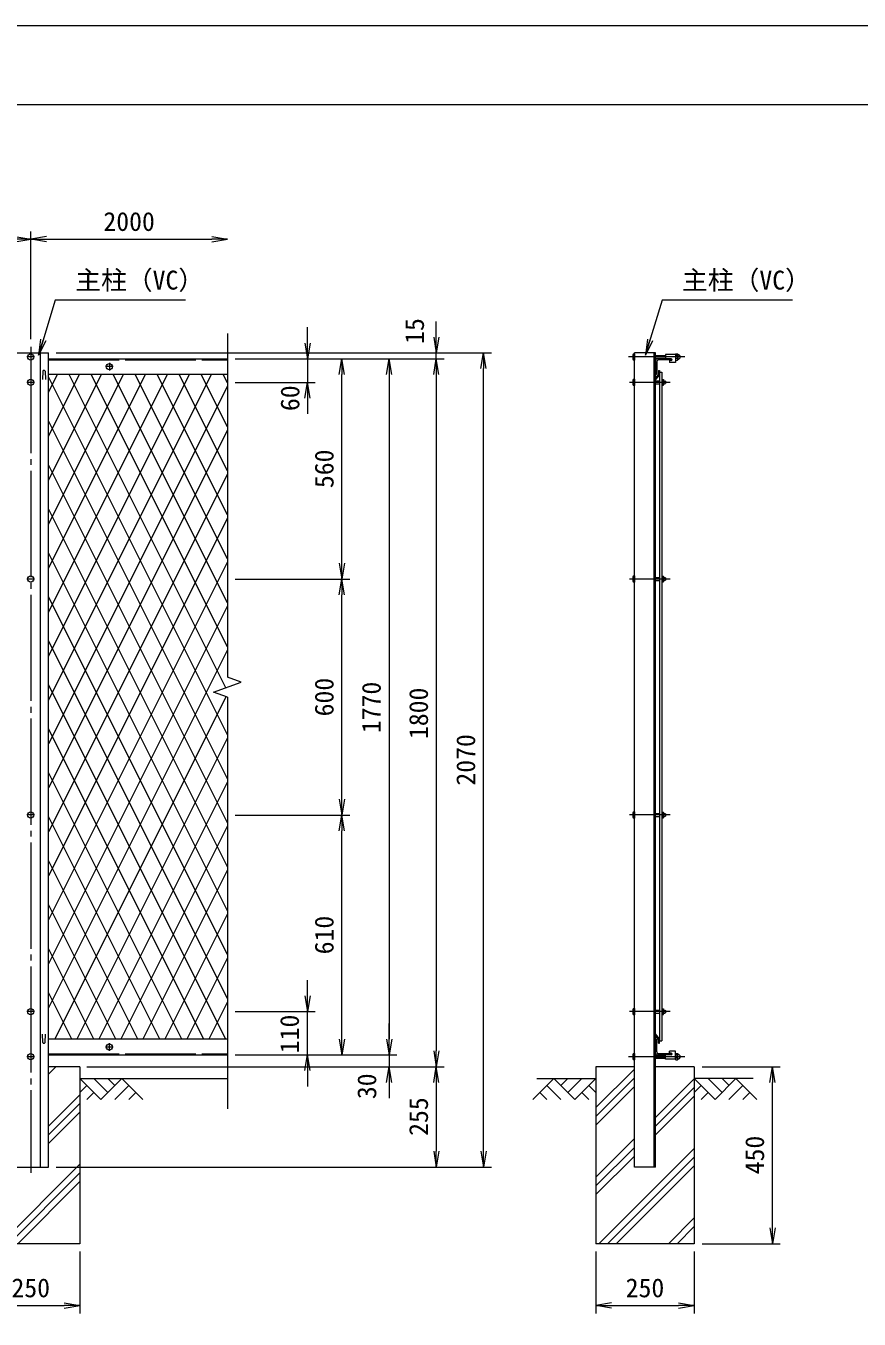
# Model space of a CAD drawing. Units: millimetres, scale not verified. Extents: x -4200 to 4200, y -2970 to 2970.
# Drawn here: x -1392 to 726, y -318 to 2970 of the extents above; entities that cross this region are included whole.
import ezdxf
from ezdxf.enums import TextEntityAlignment as Align

# ---------------------------------------------------------------- set-up
doc = ezdxf.new("R2010")
doc.units = ezdxf.units.MM
doc.header["$LTSCALE"] = 15
doc.linetypes.add('LONG_CHAIN', pattern=[21, 18, -1, 1, -1])
doc.linetypes.add('LONG_DASHED2', pattern=[13, 12, -1])
for name, color, linetype, lineweight in [('0-0_D-STR1', 1, 'Continuous', 9), ('0-1_D-BMK', 2, 'LONG_CHAIN', 9), ('0-2_D-BGD', 7, 'Continuous', 9), ('0-3_D-STR4', 7, 'Continuous', 9), ('0-4_D-STR-DIM', 7, 'Continuous', 9), ('0-5_0', 7, 'Continuous', 9), ('0-6_D-STR-TXT', 7, 'Continuous', 9), ('0-8_D-DCR-HCH', 7, 'Continuous', 9), ('0-9_D-STR3', 3, 'Continuous', 9), ('0-A_D-STR2', 7, 'Continuous', 9), ('0-B_D-TTL', 2, 'Continuous', 9)]:
    doc.layers.add(name, color=color, linetype=linetype, lineweight=lineweight)
doc.styles.add('ＭＳ ゴシック', font='')
doc.styles.get('ＭＳ ゴシック').set_extended_font_data('MS Gothic')

# ---------------------------------------------------------------- blocks, each defined once
blk = doc.blocks.new('_Open')
at = {"layer": '0-5_0'}
blk.add_line((-15, 2.5), (0, 0), dxfattribs=at)
blk.add_lwpolyline([(-15, -2.5), (0, 0), (-15, 0)], dxfattribs=at)

msp = doc.modelspace()

# ---------------------------------------------------------------- linework, layer by layer
at = {"layer": '0-0_D-STR1'}
for p, q in [((-1355, 68.59), (-1355, 2138.59)), ((-1335, 68.59), (-1335, 2138.59)), ((154.5, 68.59), (154.5, 2138.59)), ((208.5, 2138.59), (154.5, 2138.59)), ((204.5, 68.59), (204.5, 2138.59)), ((208.5, 68.59), (208.5, 2138.59)), ((-1335, 2123.59), (-880, 2123.59)), ((208.5, 2118.59), (208.5, 2083.59)), ((211.5, 2116.09), (211.5, 2085.59)), ((248.5, 2123.59), (213.5, 2123.59)), ((246.5, 2120.59), (216, 2120.59)), ((248.5, 2122.59), (248.5, 2123.59)), ((-1349.5, 2091.96), (-1350.25, 2070.46)), ((-1343.5, 2091.96), (-1342.75, 2070.46)), ((-880, 2083.59), (-1335, 2083.59)), ((215.5, 2084.09), (208.5, 2075.04)), ((209.5, 2083.59), (208.5, 2083.59)), ((218.5, 2082.96), (208.5, 2070.46)), ((208.5, 2075.04), (208.5, 2070.46)), ((215.5, 2093.96), (215.5, 2084.09)), ((215.5, 2093.96), (218.5, 2093.96)), ((218.5, 2093.96), (218.5, 2082.96)), ((-1349.5, 385.21), (-1350.25, 406.71)), ((-1343.5, 385.21), (-1342.75, 406.71)), ((218.5, 394.32), (208.5, 406.82)), ((-880, 393.59), (-1335, 393.59)), ((209.5, 393.59), (208.5, 393.59)), ((208.5, 358.59), (208.5, 393.59)), ((211.5, 361.09), (211.5, 391.59)), ((215.5, 383.32), (215.5, 393.19)), ((215.5, 383.32), (218.5, 383.32)), ((218.5, 383.32), (218.5, 394.32)), ((-1335, 353.59), (-880, 353.59)), ((248.5, 353.59), (213.5, 353.59)), ((246.5, 356.59), (216, 356.59)), ((248.5, 354.59), (248.5, 353.59)), ((-1425, 68.59), (-1335, 68.59)), ((208.5, 68.59), (154.5, 68.59))]:
    msp.add_line(p, q, dxfattribs=at)
at = {"layer": '0-0_D-STR1', "linetype": 'LONG_DASHED2'}
for p, q in [((-1335, 2120.59), (-880, 2120.59)), ((-1335, 356.59), (-880, 356.59))]:
    msp.add_line(p, q, dxfattribs=at)
at = {"layer": '0-0_D-STR1'}
for points in [[(-1425, 68.59), (-1425, 2138.59), (-1335, 2138.59)], [(215.5, 393.19), (208.5, 402.24), (208.5, 406.82)]]:
    msp.add_lwpolyline(points, dxfattribs=at)
for centre, radius, start, end in [((213.5, 2118.59), 5, 90, 180), ((216, 2116.09), 4.5, 90, 180), ((246.5, 2122.59), 2, 270, 0), ((-1346.5, 2090.71), 3.25, 22.61986, 157.38014), ((209.5, 2085.59), 2, 270, 0), ((-1346.5, 386.46), 3.25, 202.61986, 337.38014), ((209.5, 391.59), 2, 0, 90), ((213.5, 358.59), 5, 180, 270), ((216, 361.09), 4.5, 180, 270), ((246.5, 354.59), 2, 0, 90)]:
    msp.add_arc(centre, radius, start, end, dxfattribs=at)
at = {"layer": '0-1_D-BMK'}
for p, q in [((-1380, 2153.59), (-1380, 53.59)), ((-1370, 2128.09), (-1390, 2128.09)), ((-1180, 2113.59), (-1180, 2093.59)), ((282.73, 2128.09), (139.5, 2128.09)), ((-1170, 2103.59), (-1190, 2103.59)), ((-1370, 2063.59), (-1390, 2063.59)), ((245.5, 2063.59), (142.5, 2063.59)), ((-1370, 1563.59), (-1390, 1563.59)), ((245.5, 1563.59), (142.5, 1563.59)), ((-1370, 963.59), (-1390, 963.59)), ((245.5, 963.59), (142.5, 963.59)), ((-1370, 463.59), (-1390, 463.59)), ((245.5, 463.59), (142.5, 463.59)), ((-1170, 373.58), (-1190, 373.58)), ((-1180, 363.58), (-1180, 383.58)), ((-1370, 349.09), (-1390, 349.09)), ((282.73, 349.09), (139.5, 349.09))]:
    msp.add_line(p, q, dxfattribs=at)
at = {"layer": '0-2_D-BGD'}
for p, q in [((-1255, 293.59), (-880, 293.59)), ((-93.5, 293.59), (56.5, 293.59)), ((456.5, 293.59), (306.5, 293.59))]:
    msp.add_line(p, q, dxfattribs=at)
at = {"layer": '0-3_D-STR4'}
for p, q in [((-1255, 323.59), (-1335, 323.59)), ((-1255, 323.59), (-1255, -126.41)), ((56.5, 323.59), (56.5, -126.41)), ((154.5, 323.59), (56.5, 323.59)), ((306.5, 323.59), (208.5, 323.59)), ((306.5, 323.59), (306.5, -126.41)), ((-1255, -126.41), (-1505, -126.41)), ((306.5, -126.41), (56.5, -126.41))]:
    msp.add_line(p, q, dxfattribs=at)
at = {"layer": '0-4_D-STR-DIM'}
for p, q in [((-1380, 2173.59), (-1380, 2447.37)), ((-1380, 2173.59), (-1380, 2447.37)), ((-1340, 2427.37), (-920, 2427.37)), ((-676.48, 2163.59), (-676.48, 2203.59)), ((-348.95, 2178.59), (-348.95, 2218.59)), ((-880, 2188.04), (-880, 1314.24)), ((-1315, 2138.59), (-328.95, 2138.59)), ((-1315, 2138.59), (-208.95, 2138.59)), ((-348.95, 2123.59), (-348.95, 2138.59)), ((-860, 2123.59), (-568.95, 2123.59)), ((-860, 2123.59), (-448.95, 2123.59)), ((-860, 2123.59), (-328.95, 2123.59)), ((-860, 2123.59), (-328.95, 2123.59)), ((-840, 2123.59), (-656.48, 2123.59)), ((-676.48, 2123.59), (-676.48, 2063.59)), ((-588.95, 1603.58), (-588.95, 2083.59)), ((-468.95, 2083.59), (-468.95, 393.59)), ((-348.95, 2083.59), (-348.95, 363.59)), ((-348.95, 2083.59), (-348.95, 2043.59)), ((-228.95, 108.59), (-228.95, 2098.59)), ((-860, 2063.59), (-656.48, 2063.59)), ((-676.48, 2023.59), (-676.48, 1983.59)), ((-860, 1563.58), (-568.95, 1563.58)), ((-860, 1563.58), (-568.95, 1563.58)), ((-588.95, 1003.58), (-588.95, 1523.58)), ((-915.24, 1275.76), (-844.76, 1301.41)), ((-844.76, 1301.41), (-880, 1314.24)), ((-880, 1262.93), (-915.24, 1275.76)), ((-880, 1262.93), (-880, 216.28)), ((-860, 963.58), (-568.95, 963.58)), ((-860, 963.58), (-568.95, 963.58)), ((-588.95, 393.59), (-588.95, 923.58)), ((-676.48, 503.59), (-676.48, 543.59)), ((-860, 463.59), (-656.48, 463.59)), ((-676.48, 353.59), (-676.48, 463.59)), ((-468.95, 393.59), (-468.95, 433.59)), ((-860, 353.59), (-568.95, 353.59)), ((-860, 353.59), (-448.95, 353.59)), ((-860, 353.59), (-448.95, 353.59)), ((-840, 353.59), (-656.48, 353.59)), ((-468.95, 353.59), (-468.95, 323.59)), ((-1237.23, 323.59), (-328.95, 323.59)), ((-1235, 323.59), (-448.95, 323.59)), ((-1235, 323.59), (-328.95, 323.59)), ((-676.48, 313.59), (-676.48, 273.59)), ((326.5, 323.59), (525.51, 323.59)), ((-468.95, 283.59), (-468.95, 243.59)), ((-348.95, 283.59), (-348.95, 108.59)), ((505.51, -86.41), (505.51, 283.59)), ((-1315, 68.59), (-328.95, 68.59)), ((-1315, 68.59), (-208.95, 68.59)), ((326.5, -126.41), (525.51, -126.41)), ((-1255, -146.41), (-1255, -303.73)), ((56.5, -146.41), (56.5, -303.73)), ((306.5, -146.41), (306.5, -303.73)), ((-1465, -283.73), (-1295, -283.73)), ((96.5, -283.73), (266.5, -283.73))]:
    msp.add_line(p, q, dxfattribs=at)
at = {"layer": '0-6_D-STR-TXT'}
for points in [[(-986.29, 2272.46), (-1317.67, 2272.46), (-1359.36, 2134.8)], [(556.19, 2272.46), (224.81, 2272.46), (183.11, 2134.8)]]:
    msp.add_lwpolyline(points, dxfattribs=at)
at = {"layer": '0-8_D-DCR-HCH'}
for p, q in [((-1335, 305.02), (-1316.44, 323.59)), ((56.5, 219.51), (154.5, 317.51)), ((-1201.79, 240.37), (-1255, 293.59)), ((-1237.26, 275.85), (-1255, 258.19)), ((-1184.05, 258.11), (-1219.53, 293.59)), ((-1148.58, 293.59), (-1201.79, 240.37)), ((-1166.22, 275.76), (-1184.05, 293.59)), ((-1130.84, 275.85), (-1166.48, 240.37)), ((-1148.58, 293.59), (-1095.37, 240.37)), ((-49.92, 293.59), (-103.14, 240.37)), ((-67.66, 275.85), (-32.02, 240.37)), ((-49.92, 293.59), (3.29, 240.37)), ((-32.19, 275.85), (-14.45, 293.59)), ((-14.45, 258.11), (21.03, 293.59)), ((3.29, 240.37), (56.5, 293.59)), ((38.76, 275.85), (56.5, 258.19)), ((56.5, 197.41), (154.5, 295.41)), ((56.5, 175.31), (154.5, 273.31)), ((208.5, 194.73), (306.5, 292.73)), ((208.5, 172.63), (306.5, 270.63)), ((359.71, 240.37), (306.5, 293.59)), ((324.24, 275.85), (306.5, 258.19)), ((377.45, 258.11), (341.98, 293.59)), ((412.92, 293.59), (359.71, 240.37)), ((395.28, 275.76), (377.45, 293.59)), ((430.66, 275.85), (395.02, 240.37)), ((412.92, 293.59), (466.14, 240.37)), ((-1335, 172.44), (-1255, 252.44)), ((-1335, 150.34), (-1255, 230.34)), ((-1219.53, 258.11), (-1237.35, 240.37)), ((-1113.1, 258.11), (-1130.92, 240.37)), ((-85.4, 258.11), (-67.58, 240.37)), ((21.03, 258.11), (38.84, 240.37)), ((208.5, 150.54), (306.5, 248.54)), ((341.98, 258.11), (324.16, 240.37)), ((448.4, 258.11), (430.58, 240.37)), ((-1335, 128.25), (-1255, 208.25)), ((56.5, 42.73), (154.5, 140.73)), ((56.5, 20.63), (154.5, 118.63)), ((64.13, -126.41), (306.5, 115.95)), ((-1457.08, -126.41), (-1255, 75.66)), ((56.5, -1.46), (154.5, 96.54)), ((86.23, -126.41), (306.5, 93.86)), ((108.33, -126.41), (306.5, 71.76)), ((-1434.98, -126.41), (-1255, 53.57)), ((-1412.89, -126.41), (-1255, 31.47)), ((240.91, -126.41), (306.5, -60.82)), ((263.01, -126.41), (306.5, -82.92))]:
    msp.add_line(p, q, dxfattribs=at)
at = {"layer": '0-9_D-STR3'}
for p, q in [((150.5, 2133.09), (150.5, 2123.09)), ((153.5, 2136.09), (154.5, 2136.09)), ((153.5, 2120.09), (154.5, 2120.09)), ((154.5, 2136.09), (154.5, 2120.09)), ((208.5, 2132.09), (233.75, 2132.09)), ((208.5, 2131.34), (233.75, 2131.34)), ((208.5, 2124.84), (233.75, 2124.84)), ((208.5, 2124.09), (233.75, 2124.09)), ((233.75, 2134.09), (233.75, 2123.59)), ((258.75, 2134.09), (233.75, 2134.09)), ((248.5, 2123.59), (233.75, 2123.59)), ((243.75, 2119.09), (243.75, 2114.09)), ((248.5, 2119.09), (243.75, 2119.09)), ((258.75, 2114.09), (243.75, 2114.09)), ((258.75, 2134.32), (258.75, 2121.97)), ((258.75, 2134.32), (258.75, 2121.97)), ((258.75, 2134.09), (258.75, 2114.09)), ((259.75, 2136.19), (264.25, 2136.19)), ((264.25, 2132.14), (259.75, 2132.14)), ((264.25, 2124.04), (259.75, 2124.04)), ((259.75, 2119.99), (264.25, 2119.99)), ((265.25, 2134.32), (265.25, 2121.97)), ((265.25, 2134.32), (265.25, 2121.97)), ((153.5, 2071.59), (154.5, 2071.59)), ((154.5, 2071.59), (154.5, 2055.59)), ((218.5, 2089.58), (218.5, 389.59)), ((218.5, 2089.58), (224.5, 2089.58)), ((224.5, 2089.58), (224.5, 389.59)), ((150.5, 2068.59), (150.5, 2058.59)), ((153.5, 2055.59), (154.5, 2055.59)), ((208.5, 2067.59), (218.5, 2067.59)), ((208.5, 2059.59), (218.5, 2059.59)), ((224.5, 2071.09), (228.28, 2071.09)), ((224.5, 2067.34), (228.28, 2067.34)), ((224.5, 2059.83), (228.28, 2059.83)), ((224.5, 2056.08), (228.28, 2056.08)), ((228.28, 2071.09), (229, 2069.84)), ((228.28, 2071.09), (229, 2069.84)), ((228.28, 2056.08), (229, 2057.34)), ((229, 2057.34), (229, 2069.84)), ((229, 2067.59), (232.3, 2067.59)), ((229, 2059.59), (232.3, 2059.59)), ((232.3, 2067.59), (233.5, 2066.39)), ((232.3, 2067.59), (232.3, 2059.59)), ((232.3, 2059.59), (233.5, 2060.79)), ((233.5, 2066.39), (233.5, 2060.79)), ((150.5, 1568.59), (150.5, 1558.59)), ((153.5, 1571.59), (154.5, 1571.59)), ((153.5, 1555.59), (154.5, 1555.59)), ((154.5, 1571.59), (154.5, 1555.59)), ((208.5, 1567.59), (218.5, 1567.59)), ((208.5, 1559.59), (218.5, 1559.59)), ((224.5, 1571.09), (228.28, 1571.09)), ((224.5, 1567.34), (228.28, 1567.34)), ((224.5, 1559.83), (228.28, 1559.83)), ((224.5, 1556.08), (228.28, 1556.08)), ((228.28, 1571.09), (229, 1569.84)), ((228.28, 1571.09), (229, 1569.84)), ((228.28, 1556.08), (229, 1557.34)), ((229, 1557.34), (229, 1569.84)), ((229, 1567.59), (232.3, 1567.59)), ((229, 1559.59), (232.3, 1559.59)), ((232.3, 1567.59), (233.5, 1566.39)), ((232.3, 1567.59), (232.3, 1559.59)), ((232.3, 1559.59), (233.5, 1560.79)), ((233.5, 1566.39), (233.5, 1560.79)), ((150.5, 968.59), (150.5, 958.59)), ((153.5, 971.59), (154.5, 971.59)), ((153.5, 955.59), (154.5, 955.59)), ((154.5, 971.59), (154.5, 955.59)), ((208.5, 967.59), (218.5, 967.59)), ((208.5, 959.59), (218.5, 959.59)), ((224.5, 971.09), (228.28, 971.09)), ((224.5, 967.34), (228.28, 967.34)), ((224.5, 959.83), (228.28, 959.83)), ((224.5, 956.08), (228.28, 956.08)), ((228.28, 971.09), (229, 969.84)), ((228.28, 971.09), (229, 969.84)), ((228.28, 956.08), (229, 957.34)), ((229, 957.34), (229, 969.84)), ((229, 967.59), (232.3, 967.59)), ((229, 959.59), (232.3, 959.59)), ((232.3, 967.59), (233.5, 966.39)), ((232.3, 967.59), (232.3, 959.59)), ((232.3, 959.59), (233.5, 960.79)), ((233.5, 966.39), (233.5, 960.79)), ((150.5, 468.59), (150.5, 458.59)), ((153.5, 471.59), (154.5, 471.59)), ((154.5, 471.59), (154.5, 455.59)), ((208.5, 467.59), (218.5, 467.59)), ((224.5, 471.09), (228.28, 471.09)), ((224.5, 467.34), (228.28, 467.34)), ((228.28, 471.09), (229, 469.84)), ((228.28, 471.09), (229, 469.84)), ((229, 457.34), (229, 469.84)), ((229, 467.59), (232.3, 467.59)), ((232.3, 467.59), (233.5, 466.39)), ((232.3, 467.59), (232.3, 459.59)), ((232.3, 459.59), (233.5, 460.79)), ((233.5, 466.39), (233.5, 460.79)), ((153.5, 455.59), (154.5, 455.59)), ((208.5, 459.59), (218.5, 459.59)), ((224.5, 459.83), (228.28, 459.83)), ((224.5, 456.08), (228.28, 456.08)), ((228.28, 456.08), (229, 457.34)), ((229, 459.59), (232.3, 459.59)), ((218.5, 389.59), (224.5, 389.59)), ((258.75, 363.09), (243.75, 363.09)), ((243.75, 358.09), (243.75, 363.09)), ((258.75, 343.09), (258.75, 363.09)), ((150.5, 354.09), (150.5, 344.09)), ((153.5, 357.09), (154.5, 357.09)), ((153.5, 341.09), (154.5, 341.09)), ((154.5, 357.09), (154.5, 341.09)), ((208.5, 353.09), (233.75, 353.09)), ((208.5, 352.34), (233.75, 352.34)), ((208.5, 345.84), (233.75, 345.84)), ((208.5, 345.09), (233.75, 345.09)), ((248.5, 353.59), (233.75, 353.59)), ((233.75, 343.09), (233.75, 353.59)), ((258.75, 343.09), (233.75, 343.09)), ((248.5, 358.09), (243.75, 358.09)), ((258.75, 342.85), (258.75, 355.2)), ((258.75, 342.85), (258.75, 355.2)), ((259.75, 357.19), (264.25, 357.19)), ((264.25, 353.14), (259.75, 353.14)), ((264.25, 345.04), (259.75, 345.04)), ((259.75, 340.99), (264.25, 340.99)), ((265.25, 342.85), (265.25, 355.2)), ((265.25, 342.85), (265.25, 355.2))]:
    msp.add_line(p, q, dxfattribs=at)
for centre in [(-1380, 2128.09), (-1180, 2103.59), (-1380, 2063.59), (-1380, 1563.59), (-1380, 963.59), (-1380, 463.59), (-1180, 373.58), (-1380, 349.09)]:
    msp.add_circle(centre, 8, dxfattribs=at)
for centre, radius, start, end in [((153.5, 2133.09), 3, 90, 180), ((153.5, 2123.09), 3, 180, 270), ((248.5, 2121.34), 2.25, 270, 90), ((261.29, 2134.16), 2.54, 127.21089, 232.78911), ((267.45, 2128.09), 8.7, 152.26063, 207.73937), ((261.3, 2122.01), 2.55, 127.42505, 232.57495), ((262.71, 2134.16), 2.54, 307.21089, 52.78911), ((256.55, 2128.09), 8.7, 332.26063, 27.73937), ((262.7, 2122.01), 2.55, 307.42505, 52.57495), ((265.62, 2135.03), 0.5, 189.83916, 262.83194), ((265.62, 2121.14), 0.5, 97.16806, 163.42019), ((264.75, 2128.09), 6.5, 277.16806, 82.83194), ((153.5, 2068.59), 3, 90, 180), ((153.5, 2058.59), 3, 180, 270), ((225.53, 2069.21), 3.32, 325.61586, 34.38414), ((225.53, 2057.96), 3.32, 325.61585, 34.38416), ((216.44, 2063.59), 12.42, 342.4121, 17.5879), ((153.5, 1568.59), 3, 90, 180), ((153.5, 1558.59), 3, 180, 270), ((225.53, 1569.21), 3.32, 325.61586, 34.38414), ((225.53, 1557.96), 3.32, 325.61585, 34.38416), ((216.44, 1563.59), 12.42, 342.4121, 17.5879), ((153.5, 968.59), 3, 90, 180), ((153.5, 958.59), 3, 180, 270), ((225.53, 969.21), 3.32, 325.61586, 34.38414), ((225.53, 957.96), 3.32, 325.61585, 34.38416), ((216.44, 963.59), 12.42, 342.4121, 17.5879), ((153.5, 468.59), 3, 90, 180), ((225.53, 469.21), 3.32, 325.61586, 34.38414), ((216.44, 463.59), 12.42, 342.4121, 17.5879), ((153.5, 458.59), 3, 180, 270), ((225.53, 457.96), 3.32, 325.61585, 34.38416), ((153.5, 354.09), 3, 90, 180), ((153.5, 344.09), 3, 180, 270), ((248.5, 355.84), 2.25, 270, 90), ((261.3, 355.16), 2.55, 127.42505, 232.57495), ((267.45, 349.09), 8.7, 152.26063, 207.73937), ((261.29, 343.01), 2.54, 127.21089, 232.78911), ((262.7, 355.16), 2.55, 307.42505, 52.57495), ((256.55, 349.09), 8.7, 332.26063, 27.73937), ((262.71, 343.01), 2.54, 307.21089, 52.78911), ((265.62, 342.14), 0.5, 97.16806, 170.16084), ((265.62, 356.03), 0.5, 196.57981, 262.83194), ((264.75, 349.09), 6.5, 277.16806, 82.83194)]:
    msp.add_arc(centre, radius, start, end, dxfattribs=at)
at = {"layer": '0-A_D-STR2'}
for p, q in [((-1312.47, 2083.59), (-1335, 2038.52)), ((-1256.57, 2083.59), (-1335, 1926.72)), ((-1200.67, 2083.59), (-1335, 1814.92)), ((-1144.77, 2083.59), (-1335, 1703.11)), ((-1088.86, 2083.59), (-1335, 1591.31)), ((-1032.96, 2083.59), (-1335, 1479.51)), ((-977.06, 2083.59), (-1335, 1367.7)), ((-921.16, 2083.59), (-1335, 1255.9)), ((-880, 1167.51), (-1335, 2077.5)), ((-883.93, 1287.16), (-1282.14, 2083.59)), ((-880, 1391.11), (-1226.24, 2083.59)), ((-880, 1502.91), (-1170.34, 2083.59)), ((-880, 1614.72), (-1114.44, 2083.59)), ((-880, 1726.52), (-1058.54, 2083.59)), ((-880, 1838.32), (-1002.63, 2083.59)), ((-880, 1950.12), (-946.73, 2083.59)), ((-880, 2061.93), (-890.83, 2083.59)), ((-880, 2054.1), (-1335, 1144.1)), ((-880, 1055.7), (-1335, 1965.7)), ((-880, 1942.29), (-1335, 1032.29)), ((-880, 943.9), (-1335, 1853.89)), ((-880, 1830.49), (-1335, 920.49)), ((-880, 832.1), (-1335, 1742.09)), ((-880, 1718.69), (-1335, 808.69)), ((-880, 720.29), (-1335, 1630.29)), ((-880, 1606.88), (-1335, 696.88)), ((-880, 608.49), (-1335, 1518.49)), ((-880, 1495.08), (-1335, 585.08)), ((-880, 496.69), (-1335, 1406.68)), ((-880, 1383.28), (-1335, 473.28)), ((-884.35, 393.59), (-1335, 1294.88)), ((-883.61, 1264.25), (-1318.95, 393.59)), ((-940.25, 393.59), (-1335, 1183.08)), ((-880, 1159.67), (-1263.04, 393.59)), ((-996.15, 393.59), (-1335, 1071.27)), ((-880, 1047.86), (-1207.14, 393.59)), ((-1052.06, 393.59), (-1335, 959.47)), ((-880, 936.06), (-1151.24, 393.59)), ((-1107.96, 393.59), (-1335, 847.67)), ((-880, 824.26), (-1095.34, 393.59)), ((-1163.86, 393.59), (-1335, 735.87)), ((-880, 712.45), (-1039.44, 393.59)), ((-1219.76, 393.59), (-1335, 624.06)), ((-880, 600.65), (-983.54, 393.59)), ((-1275.66, 393.59), (-1335, 512.26)), ((-880, 488.85), (-927.63, 393.59))]:
    msp.add_line(p, q, dxfattribs=at)
at = {"layer": '0-B_D-TTL', "color": 7}
msp.add_lwpolyline([(-4200.03, -2970.08), (4199.97, -2970.08), (4199.97, 2969.92), (-4200.03, 2969.92)], close=True, dxfattribs=at)
at = {"layer": '0-B_D-TTL'}
msp.add_lwpolyline([(-3900.03, 2769.92), (3899.97, 2769.92), (3899.97, -2770.08), (-3900.03, -2770.08)], close=True, dxfattribs=at)

# ---------------------------------------------------------------- block references
at = {"layer": '0-4_D-STR-DIM', "xscale": 2.666667, "yscale": 2.666667}
for p in [(-1380, 2427.37), (-880, 2427.37), (-1255, -283.73), (306.5, -283.73)]:
    msp.add_blockref('_Open', p, dxfattribs=at)
for p, rotation in [((-1380, 2427.37), 180), ((-348.95, 2138.59), 270), ((-676.48, 2123.59), 270), ((-228.95, 2138.59), 90), ((-588.95, 2123.59), 90), ((-468.95, 2123.59), 90), ((-348.95, 2123.59), 90), ((-348.95, 2123.59), 90), ((-676.48, 2063.59), 90), ((-588.95, 1563.58), 270), ((-588.95, 1563.58), 90), ((-588.95, 963.58), 270), ((-588.95, 963.58), 90), ((-676.48, 463.59), 270), ((-588.95, 353.59), 270), ((-468.95, 353.59), 270), ((-468.95, 353.59), 270), ((-348.95, 323.59), 270), ((-676.48, 353.59), 90), ((-468.95, 323.59), 90), ((-348.95, 323.59), 90), ((505.51, 323.59), 90), ((-348.95, 68.59), 270), ((-228.95, 68.59), 270), ((505.51, -126.41), 270), ((56.5, -283.73), 180)]:
    msp.add_blockref('_Open', p, dxfattribs=dict(at, rotation=rotation))
at = {"layer": '0-6_D-STR-TXT', "xscale": 2.666667, "yscale": 2.666667, "rotation": 253.14944}
for p in [(-1359.94, 2132.89), (182.53, 2132.89)]:
    msp.add_blockref('_Open', p, dxfattribs=at)

# ---------------------------------------------------------------- texts
at = {"layer": '0-4_D-STR-DIM', "style": 'ＭＳ ゴシック'}
for s, p in [('2000', (-1195.25, 2434.12)), ('250', (-1429, -276.98)), ('250', (132.5, -276.98))]:
    msp.add_text(s, height=48.06, dxfattribs=at).set_placement(p, align=Align.BOTTOM_LEFT)
for s, p in [('15', (-365.9, 2161.42)), ('60', (-682.49, 1990.59)), ('560', (-595.7, 1794.71)), ('600', (-595.7, 1214.33)), ('1770', (-475.7, 1171.69)), ('1800', (-355.7, 1156.69)), ('2070', (-235.7, 1038.34)), ('610', (-595.7, 609.33)), ('110', (-683.71, 357.94)), ('30', (-487.22, 241.16)), ('255', (-355.7, 147.74)), ('450', (498.76, 50.09))]:
    msp.add_text(s, height=48.06, rotation=90, dxfattribs=at).set_placement(p, align=Align.BOTTOM_LEFT)
at = {"layer": '0-6_D-STR-TXT', "style": 'ＭＳ ゴシック'}
for p in [(-1266.74, 2285.05), (275.73, 2285.05)]:
    msp.add_text('主柱（VC）', height=48.06, dxfattribs=at).set_placement(p, align=Align.BOTTOM_LEFT)

doc.saveas('drawing.dxf')
